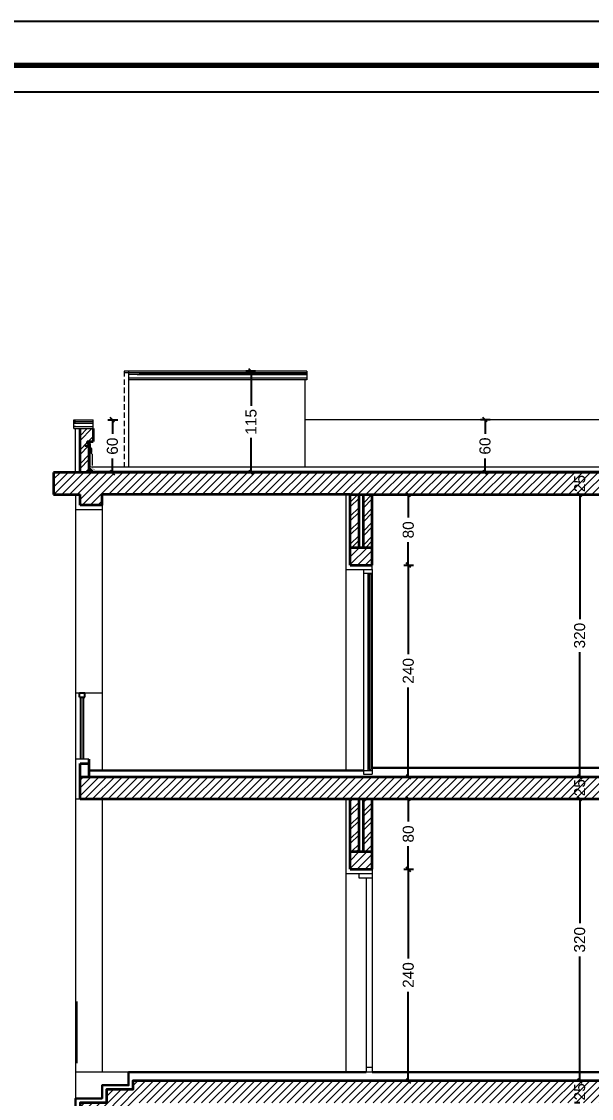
# Model space of a CAD drawing. Header units: inches. Extents: x -580639 to 179052, y 0 to 152898.
# Drawn here: x -15642 to -9180, y 139573 to 151788 of the extents above; entities that cross this region are included whole.
import ezdxf

# ---------------------------------------------------------------- set-up
doc = ezdxf.new("R2010")
doc.units = ezdxf.units.IN
doc.header["$LTSCALE"] = 500
doc.header["$MEASUREMENT"] = 0
doc.linetypes.add('HIDDEN', pattern=[0.375, 0.25, -0.125])
doc.linetypes.add('HIDDEN2', pattern=[0.1875, 0.125, -0.0625])
for name, color, linetype, lineweight in [('0.00', 254, 'Continuous', 0), ('0.05', 251, 'Continuous', 5), ('0.09', 143, 'Continuous', 9), ('0.3', 10, 'Continuous', 30), ('A-0.15', 50, 'Continuous', 15), ('A-0.25', 42, 'Continuous', 25), ('A-flor-sthn', 251, 'HIDDEN2', 9), ('A-htch', 252, 'Continuous', 20), ('A-wall', 52, 'Continuous', 35), ('DIM', 8, 'Continuous', 18), ('fini', 11, 'Continuous', 13), ('WALL', 7, 'Continuous', 40), ('WIN', 3, 'Continuous', 18)]:
    doc.layers.add(name, color=color, linetype=linetype, lineweight=lineweight)
doc.styles.add('50', font='arial.ttf', dxfattribs={"height": 125})
doc.dimstyles.new('DIM', dxfattribs={"dimscale": 50, "dimtxt": 125, "dimasz": 1, "dimexe": 1.2, "dimexo": 1, "dimgap": 1, "dimtad": 0, "dimtoh": 1, "dimdec": 0, "dimlfac": 0.1, "dimrnd": 1, "dimdsep": 46, "dimtxsty": '50', "dimblk": 'OBLIQUE', "dimcen": 0.09, "dimclrt": 8, "dimadec": 0, "dimazin": 0, "dimtfac": 1, "dimtdec": 0, "dimtix": 1, "dimtofl": 0, "dimtmove": 2, "dimatfit": 2, "dimfxl": 1, "dimfxlon": 1, "dimtzin": 0, "dimarcsym": 0})
pattern_1 = [(45, (-15630.96, 315242.996), (-44.194174, 44.194174), [])]

# ---------------------------------------------------------------- blocks, each defined once
blk = doc.blocks.new('*D1583')
at = {"layer": 'Defpoints', "color": 0, "transparency": 16777216}
for p in [(-9314, 139773), (-9314, 139773), (-9314, 139523)]:
    blk.add_point(p, dxfattribs=at)
at = {"layer": 'DIM', "color": 0, "lineweight": -2, "transparency": 16777216}
for p, q in [((-9314, 139773), (-9374, 139773)), ((-9314, 139523), (-9374, 139523))]:
    blk.add_line(p, q, dxfattribs=at)
at = {"layer": 'DIM', "color": 8, "transparency": 16777216, "insert": (-9314, 139648), "char_height": 125, "attachment_point": 5, "rotation": 90, "style": '50'}
blk.add_mtext('25', dxfattribs=at)
blk = doc.blocks.new('_Oblique')
at = {"color": 0, "linetype": 'ByBlock', "lineweight": -2}
blk.add_line((-0.5, -0.5), (0.5, 0.5), dxfattribs=at)
blk = doc.blocks.new('*D1584')
at = {"layer": 'Defpoints', "color": 0, "transparency": 16777216}
for p in [(-9314, 142973), (-9314, 142973), (-9314, 139773)]:
    blk.add_point(p, dxfattribs=at)
at = {"layer": 'DIM', "color": 0, "lineweight": -2, "transparency": 16777216}
for p, q in [((-9314, 142973), (-9374, 142973)), ((-9314, 142973), (-9314, 141561)), ((-9314, 139773), (-9314, 141185)), ((-9314, 139773), (-9374, 139773))]:
    blk.add_line(p, q, dxfattribs=at)
at = {"layer": 'DIM', "color": 0, "lineweight": -2, "transparency": 16777216, "xscale": 50, "yscale": 50, "zscale": 50}
for p, rotation in [((-9314, 142973), 90), ((-9314, 139773), 270)]:
    blk.add_blockref('_Oblique', p, dxfattribs=dict(at, rotation=rotation))
at = {"layer": 'DIM', "color": 8, "transparency": 16777216, "insert": (-9314, 141373), "char_height": 125, "attachment_point": 5, "rotation": 90, "style": '50'}
blk.add_mtext('320', dxfattribs=at)
blk = doc.blocks.new('*D1587')
at = {"layer": 'Defpoints', "color": 0, "transparency": 16777216}
for p in [(-9962, 143223), (-9314, 143223), (-9314, 142973)]:
    blk.add_point(p, dxfattribs=at)
at = {"layer": 'DIM', "color": 0, "lineweight": -2, "transparency": 16777216}
for p, q in [((-9364, 143223), (-9254, 143223)), ((-9314, 142973), (-9254, 142973))]:
    blk.add_line(p, q, dxfattribs=at)
at = {"layer": 'DIM', "color": 8, "transparency": 16777216, "insert": (-9314, 143098), "char_height": 125, "attachment_point": 5, "rotation": 90, "style": '50'}
blk.add_mtext('25', dxfattribs=at)
blk = doc.blocks.new('*D1585')
at = {"layer": 'Defpoints', "color": 0, "transparency": 16777216}
for p in [(-9314, 146423), (-9314, 143223), (-9314, 143223)]:
    blk.add_point(p, dxfattribs=at)
at = {"layer": 'DIM', "color": 0, "lineweight": -2, "transparency": 16777216}
for p, q in [((-9314, 146423), (-9254, 146423)), ((-9314, 146423), (-9314, 145011)), ((-9314, 143223), (-9314, 144635)), ((-9314, 143223), (-9374, 143223))]:
    blk.add_line(p, q, dxfattribs=at)
at = {"layer": 'DIM', "color": 0, "lineweight": -2, "transparency": 16777216, "xscale": 50, "yscale": 50, "zscale": 50}
for p, rotation in [((-9314, 146423), 90), ((-9314, 143223), 270)]:
    blk.add_blockref('_Oblique', p, dxfattribs=dict(at, rotation=rotation))
at = {"layer": 'DIM', "color": 8, "transparency": 16777216, "insert": (-9314, 144823), "char_height": 125, "attachment_point": 5, "rotation": 90, "style": '50'}
blk.add_mtext('320', dxfattribs=at)
blk = doc.blocks.new('*D1588')
at = {"layer": 'Defpoints', "color": 0, "transparency": 16777216}
for p in [(-9947, 146673), (-9314, 146673), (-9314, 146423)]:
    blk.add_point(p, dxfattribs=at)
at = {"layer": 'DIM', "color": 0, "lineweight": -2, "transparency": 16777216}
for p, q in [((-9364, 146673), (-9254, 146673)), ((-9314, 146423), (-9374, 146423))]:
    blk.add_line(p, q, dxfattribs=at)
at = {"layer": 'DIM', "color": 8, "transparency": 16777216, "insert": (-9314, 146548), "char_height": 125, "attachment_point": 5, "rotation": 90, "style": '50'}
blk.add_mtext('25', dxfattribs=at)
blk = doc.blocks.new('*D1592')
at = {"layer": 'Defpoints', "color": 0, "transparency": 16777216}
for p in [(-11662, 145623), (-11257, 145623), (-11662, 143223)]:
    blk.add_point(p, dxfattribs=at)
at = {"layer": 'DIM', "color": 0, "lineweight": -2, "transparency": 16777216}
for p, q in [((-11307, 145623), (-11197, 145623)), ((-11257, 145623), (-11257, 144612)), ((-11257, 143223), (-11257, 144234)), ((-11307, 143223), (-11197, 143223))]:
    blk.add_line(p, q, dxfattribs=at)
at = {"layer": 'DIM', "color": 0, "lineweight": -2, "transparency": 16777216, "xscale": 50, "yscale": 50, "zscale": 50}
for p, rotation in [((-11257, 145623), 90), ((-11257, 143223), 270)]:
    blk.add_blockref('_Oblique', p, dxfattribs=dict(at, rotation=rotation))
at = {"layer": 'DIM', "color": 8, "transparency": 16777216, "insert": (-11257, 144423), "char_height": 125, "attachment_point": 5, "rotation": 90, "style": '50'}
blk.add_mtext('240', dxfattribs=at)
blk = doc.blocks.new('*D1593')
at = {"layer": 'Defpoints', "color": 0, "transparency": 16777216}
for p in [(-11666, 146423), (-11257, 146423), (-11666, 145623)]:
    blk.add_point(p, dxfattribs=at)
at = {"layer": 'DIM', "color": 0, "lineweight": -2, "transparency": 16777216}
for p, q in [((-11307, 146423), (-11197, 146423)), ((-11257, 146423), (-11257, 146163)), ((-11257, 145623), (-11257, 145884)), ((-11307, 145623), (-11197, 145623))]:
    blk.add_line(p, q, dxfattribs=at)
at = {"layer": 'DIM', "color": 0, "lineweight": -2, "transparency": 16777216, "xscale": 50, "yscale": 50, "zscale": 50}
for p, rotation in [((-11257, 146423), 90), ((-11257, 145623), 270)]:
    blk.add_blockref('_Oblique', p, dxfattribs=dict(at, rotation=rotation))
at = {"layer": 'DIM', "color": 8, "transparency": 16777216, "insert": (-11257, 146023), "char_height": 125, "attachment_point": 5, "rotation": 90, "style": '50'}
blk.add_mtext('80', dxfattribs=at)
blk = doc.blocks.new('*D1594')
at = {"layer": 'Defpoints', "color": 0, "transparency": 16777216}
for p in [(-11666, 142973), (-11666, 142173), (-11257, 142173)]:
    blk.add_point(p, dxfattribs=at)
at = {"layer": 'DIM', "color": 0, "lineweight": -2, "transparency": 16777216}
for p, q in [((-11307, 142973), (-11197, 142973)), ((-11257, 142973), (-11257, 142713)), ((-11257, 142173), (-11257, 142434)), ((-11307, 142173), (-11197, 142173))]:
    blk.add_line(p, q, dxfattribs=at)
at = {"layer": 'DIM', "color": 0, "lineweight": -2, "transparency": 16777216, "xscale": 50, "yscale": 50, "zscale": 50}
for p, rotation in [((-11257, 142973), 90), ((-11257, 142173), 270)]:
    blk.add_blockref('_Oblique', p, dxfattribs=dict(at, rotation=rotation))
at = {"layer": 'DIM', "color": 8, "transparency": 16777216, "insert": (-11257, 142573), "char_height": 125, "attachment_point": 5, "rotation": 90, "style": '50'}
blk.add_mtext('80', dxfattribs=at)
blk = doc.blocks.new('*D1595')
at = {"layer": 'Defpoints', "color": 0, "transparency": 16777216}
for p in [(-11666, 142173), (-11666, 139773), (-11257, 139773)]:
    blk.add_point(p, dxfattribs=at)
at = {"layer": 'DIM', "color": 0, "lineweight": -2, "transparency": 16777216}
for p, q in [((-11307, 142173), (-11197, 142173)), ((-11257, 142173), (-11257, 141162)), ((-11257, 139773), (-11257, 140784)), ((-11307, 139773), (-11197, 139773))]:
    blk.add_line(p, q, dxfattribs=at)
at = {"layer": 'DIM', "color": 0, "lineweight": -2, "transparency": 16777216, "xscale": 50, "yscale": 50, "zscale": 50}
for p, rotation in [((-11257, 142173), 90), ((-11257, 139773), 270)]:
    blk.add_blockref('_Oblique', p, dxfattribs=dict(at, rotation=rotation))
at = {"layer": 'DIM', "color": 8, "transparency": 16777216, "insert": (-11257, 140973), "char_height": 125, "attachment_point": 5, "rotation": 90, "style": '50'}
blk.add_mtext('240', dxfattribs=at)
blk = doc.blocks.new('*D1596')
at = {"layer": 'Defpoints', "color": 0, "transparency": 16777216}
for p in [(-13040, 147823), (-12429, 147823), (-12429, 146673)]:
    blk.add_point(p, dxfattribs=at)
at = {"layer": 'DIM', "color": 0, "lineweight": -2, "transparency": 16777216}
for p, q in [((-12990, 147823), (-13100, 147823)), ((-13040, 147823), (-13040, 147431)), ((-13040, 146673), (-13040, 147066)), ((-12990, 146673), (-13100, 146673))]:
    blk.add_line(p, q, dxfattribs=at)
at = {"layer": 'DIM', "color": 0, "lineweight": -2, "transparency": 16777216, "xscale": 50, "yscale": 50, "zscale": 50}
for p, rotation in [((-13040, 147823), 90), ((-13040, 146673), 270)]:
    blk.add_blockref('_Oblique', p, dxfattribs=dict(at, rotation=rotation))
at = {"layer": 'DIM', "color": 8, "transparency": 16777216, "insert": (-13040, 147248), "char_height": 125, "attachment_point": 5, "rotation": 90, "style": '50'}
blk.add_mtext('115', dxfattribs=at)
blk = doc.blocks.new('*D1597')
at = {"layer": 'Defpoints', "color": 0, "transparency": 16777216}
for p in [(-10745, 147273), (-10387, 147273), (-10745, 146673)]:
    blk.add_point(p, dxfattribs=at)
at = {"layer": 'DIM', "color": 0, "lineweight": -2, "transparency": 16777216}
for p, q in [((-10437, 147273), (-10327, 147273)), ((-10387, 147273), (-10387, 147113)), ((-10387, 146673), (-10387, 146834)), ((-10437, 146673), (-10327, 146673))]:
    blk.add_line(p, q, dxfattribs=at)
at = {"layer": 'DIM', "color": 0, "lineweight": -2, "transparency": 16777216, "xscale": 50, "yscale": 50, "zscale": 50}
for p, rotation in [((-10387, 147273), 90), ((-10387, 146673), 270)]:
    blk.add_blockref('_Oblique', p, dxfattribs=dict(at, rotation=rotation))
at = {"layer": 'DIM', "color": 8, "transparency": 16777216, "insert": (-10387, 146973), "char_height": 125, "attachment_point": 5, "rotation": 90, "style": '50'}
blk.add_mtext('60', dxfattribs=at)
blk = doc.blocks.new('*D1598')
at = {"layer": 'Defpoints', "color": 0, "transparency": 16777216}
for p in [(-14829, 147271), (-14829, 146673), (-14612, 146673)]:
    blk.add_point(p, dxfattribs=at)
at = {"layer": 'DIM', "color": 0, "lineweight": -2, "transparency": 16777216}
for p, q in [((-14662, 147271), (-14552, 147271)), ((-14612, 147271), (-14612, 147112)), ((-14612, 146673), (-14612, 146833)), ((-14662, 146673), (-14552, 146673))]:
    blk.add_line(p, q, dxfattribs=at)
at = {"layer": 'DIM', "color": 0, "lineweight": -2, "transparency": 16777216, "xscale": 50, "yscale": 50, "zscale": 50}
for p, rotation in [((-14612, 147271), 90), ((-14612, 146673), 270)]:
    blk.add_blockref('_Oblique', p, dxfattribs=dict(at, rotation=rotation))
at = {"layer": 'DIM', "color": 8, "transparency": 16777216, "insert": (-14612, 146972), "char_height": 125, "attachment_point": 5, "rotation": 90, "style": '50'}
blk.add_mtext('60', dxfattribs=at)

msp = doc.modelspace()

# ---------------------------------------------------------------- hatches: boundary and pattern name
at = {"layer": 'A-flor-sthn', "ltscale": 1000}
h = msp.add_hatch(dxfattribs=at)
h.set_pattern_fill('ANSI31', color=8, scale=40, angle=90, style=0)
h.set_pattern_definition([(135, (-15630.962, 315242.9955), (-3.5355339, -3.5355339), [])])
h.paths.add_polyline_path([(-14869.133, 146673.244), (-14869.133, 146713.244), (-14829.133, 146673.244)])
at = {"layer": 'A-htch'}
h = msp.add_hatch(dxfattribs=at)
h.set_pattern_fill('ANSI32', color=256, scale=300)
h.set_pattern_definition([(45, (-15630.96, 315243), (-79.54951, 79.54951), []), (45, (-15577.93, 315243), (-79.54951, 79.54951), [])])
h.paths.add_polyline_path([(-11815.533, 146423.244), (-11915.533, 146423.244), (-11915.533, 145823.244), (-11815.533, 145823.244)])
h.paths.add_polyline_path([(-11665.533, 146423.244), (-11765.533, 146423.244), (-11765.533, 145823.244), (-11665.533, 145823.244)])
h.paths.add_polyline_path([(-11815.533, 142973.244), (-11915.533, 142973.244), (-11915.533, 142373.244), (-11815.533, 142373.244)])
h.paths.add_polyline_path([(-11665.533, 142973.244), (-11765.533, 142973.244), (-11765.533, 142373.244), (-11665.533, 142373.244)])
h.paths.add_polyline_path([(-1781.133, 142073.244), (-1881.133, 142073.244), (-1881.133, 139423.244), (-1781.133, 139423.244), (-1781.133, 139523.244)])
h.paths.add_polyline_path([(-1931.133, 142073.244), (-2031.133, 142073.244), (-2031.133, 139423.244), (-1931.133, 139423.244)])
h.paths.add_polyline_path([(-1931.133, 146773.244), (-2031.133, 146773.244), (-2031.133, 144923.244), (-1931.133, 144923.244)])
h.paths.add_polyline_path([(-1781.133, 146773.244), (-1881.133, 146773.244), (-1881.133, 144923.244), (-1781.133, 144923.244)])
h.paths.add_polyline_path([(-1931.133, 148873.244), (-2031.133, 148873.244), (-2031.133, 148273.244), (-1931.133, 148273.244)])
h.paths.add_polyline_path([(-1781.133, 148873.244), (-1881.133, 148873.244), (-1881.133, 148273.244), (-1781.133, 148273.244)])
h.paths.add_polyline_path([(-14829.133, 147173.244), (-14979.133, 147173.244), (-14979.133, 146673.244), (-14879.133, 146673.244), (-14879.133, 146970.442), (-14909.115, 146970.913), (-14879.133, 146971.462), (-14879.133, 146974.83), (-14909.115, 146975.378), (-14879.133, 146975.85), (-14879.133, 146993.628), (-14899.133, 147013.628), (-14899.133, 147023.628), (-14829.133, 147023.628)])
h.paths.add_polyline_path([(-1781.133, 149225.29), (-1881.133, 149225.29), (-1881.133, 149123.244), (-1781.133, 149123.244)])
h.paths.add_polyline_path([(-8661.133, 149323.244), (-8761.133, 149323.244), (-8761.133, 149123.244), (-8661.133, 149123.244)])
h = msp.add_hatch(dxfattribs=at)
h.set_pattern_fill('ANSI31', color=256, scale=500)
h.set_pattern_definition(pattern_1)
h.paths.add_polyline_path([(-1781.133, 149123.244), (-8761.133, 149123.244), (-8761.133, 148873.244), (-8701.133, 148873.244), (-1781.133, 148873.244)])
h.paths.add_polyline_path([(-7131.133, 146723.244), (-7431.133, 146723.244), (-7431.133, 146673.244), (-11915.533, 146673.244), (-14979.133, 146673.244), (-15279.133, 146673.244), (-15279.133, 146423.244), (-14979.133, 146423.244), (-14979.133, 146303.244), (-14729.133, 146303.244), (-14729.133, 146423.244), (-11915.533, 146423.244), (-7166.543, 146423.244), (-4045.238, 144862.591, -0.16227766), (-4066.838, 144927.391, -1), (-3850.838, 144927.391, -0.414213562), (-3958.838, 144819.391), (-3766.543, 144723.244), (-2031.133, 144723.244), (-2031.133, 144573.244), (-1781.133, 144573.244), (-1781.133, 144923.244), (-3831.133, 144923.244), (-3831.133, 145073.244), (-4131.133, 145073.244), (-4131.133, 145223.244), (-4431.133, 145223.244), (-4431.133, 145373.244), (-4731.133, 145373.244), (-4731.133, 145523.244), (-5031.133, 145523.244), (-5031.133, 145673.244), (-5331.133, 145673.244), (-5331.133, 145823.244), (-5631.133, 145823.244), (-5631.133, 145973.244), (-5931.133, 145973.244), (-5931.133, 146123.244), (-6231.133, 146123.244), (-6231.133, 146273.244), (-6531.133, 146273.244), (-6531.133, 146423.244), (-6831.133, 146423.244), (-6831.133, 146573.244), (-7131.133, 146573.244)])
h.paths.add_polyline_path([(-6831.133, 143123.244), (-7131.133, 143123.244), (-7131.133, 143223.244), (-7131.133, 143273.244), (-7431.133, 143273.244), (-7431.133, 143223.244), (-14979.133, 143223.244), (-14979.133, 142973.244), (-7166.543, 142973.244), (-4042.054, 141410.999, -0.16227766), (-4063.654, 141475.799, -1), (-3847.654, 141475.799), (-3831.133, 141623.244), (-4131.133, 141623.244), (-4131.133, 141773.244), (-4431.133, 141773.244), (-4431.133, 141923.244), (-4731.133, 141923.244), (-4731.133, 142073.244), (-5031.133, 142073.244), (-5031.133, 142223.244), (-5331.133, 142223.244), (-5331.133, 142373.244), (-5631.133, 142373.244), (-5631.133, 142523.244), (-5931.133, 142523.244), (-5931.133, 142673.244), (-6231.133, 142673.244), (-6231.133, 142823.244), (-6531.133, 142823.244), (-6531.133, 142973.244), (-6831.133, 142973.244)])
h.paths.add_polyline_path([(-6831.133, 139673.244), (-7131.133, 139673.244), (-7131.133, 139773.244), (-7131.133, 139823.244), (-7431.133, 139823.244), (-7431.133, 139773.244), (-14379.133, 139773.244), (-14379.133, 139673.244), (-14679.133, 139673.244), (-14679.133, 139523.244), (-14979.133, 139523.244), (-14979.133, 139330.538), (-14729.133, 139330.538), (-14343.723, 139523.244), (-7166.543, 139523.244), (-4052.943, 137966.444, -0.16227766), (-4074.543, 138031.244, -1), (-3858.543, 138031.244), (-3831.133, 138173.244), (-4131.133, 138173.244), (-4131.133, 138323.244), (-4431.133, 138323.244), (-4431.133, 138473.244), (-4731.133, 138473.244), (-4731.133, 138623.244), (-5031.133, 138623.244), (-5031.133, 138773.244), (-5331.133, 138773.244), (-5331.133, 138923.244), (-5631.133, 138923.244), (-5631.133, 139073.244), (-5931.133, 139073.244), (-5931.133, 139223.244), (-6231.133, 139223.244), (-6231.133, 139373.244), (-6531.133, 139373.244), (-6531.133, 139523.244), (-6831.133, 139523.244)])
h.paths.add_polyline_path([(-2031.133, 138023.244), (-3831.133, 138023.244), (-3831.133, 138173.244), (-3858.543, 138031.244, -0.414213562), (-3966.543, 137923.244), (-3766.543, 137823.244), (-2031.133, 137823.244)])
h.paths.add_polyline_path([(-1781.133, 136323.244), (-14979.133, 136323.244), (-14979.133, 136173.244), (-1781.133, 136173.244)])
h = msp.add_hatch(dxfattribs=at)
h.set_pattern_fill('ANSI31', color=256, scale=500)
h.set_pattern_definition(pattern_1)
h.paths.add_polyline_path([(-11665.533, 142373.244), (-11915.533, 142373.244), (-11915.533, 142173.244), (-11665.533, 142173.244)])
h.paths.add_polyline_path([(-11665.533, 145823.244), (-11915.533, 145823.244), (-11915.533, 145623.244), (-11665.533, 145623.244)])
h.paths.add_polyline_path([(-1781.133, 148273.244), (-2031.133, 148273.244), (-2031.133, 148123.244), (-1781.133, 148123.244)])
h.paths.add_polyline_path([(-1781.133, 146923.244), (-2031.133, 146923.244), (-2031.133, 146773.244), (-1781.133, 146773.244)])
h.paths.add_polyline_path([(-1781.133, 142173.244), (-2031.133, 142173.244), (-2031.133, 142073.244), (-1781.133, 142073.244)])
h.paths.add_polyline_path([(-2031.133, 141473.244), (-3831.133, 141473.244), (-3847.654, 141475.799, -0.414213562), (-3955.654, 141367.799), (-3766.543, 141273.244), (-2031.133, 141273.244)])

# ---------------------------------------------------------------- linework, layer by layer
msp.add_lwpolyline([(-30636.754, 113030.352), (24363.463, 113030.352), (24363.463, 151788.469), (-30636.754, 151788.469)], close=True)
at = {"layer": '0.00'}
for p, q in [((-12409.133, 147823.244), (-14479.133, 147823.244)), ((-12409.133, 147823.244), (-14309.598, 147823.244)), ((-12409.133, 147823.244), (-12409.133, 147725.29)), ((-12409.133, 147803.244), (-14479.133, 147803.244)), ((-12409.133, 147783.244), (-14429.133, 147783.244)), ((-14429.133, 147745.29), (-12409.133, 147745.29)), ((-12409.133, 147725.29), (-14429.133, 147725.29)), ((-14389.133, 147745.29), (-12409.133, 147745.29)), ((-14329.598, 147783.244), (-12409.133, 147783.244)), ((-14329.598, 147783.244), (-12409.133, 147783.244)), ((-12409.133, 147783.244), (-14329.598, 147783.244)), ((-14309.598, 147803.244), (-12409.133, 147803.244)), ((-14309.598, 147803.244), (-12409.133, 147803.244)), ((-12409.133, 147803.244), (-14309.598, 147803.244)), ((-12429.133, 147725.29), (-12429.133, 146733.244)), ((-12429.133, 147273.244), (-8761.133, 147273.244))]:
    msp.add_line(p, q, dxfattribs=at)
at = {"layer": '0.05'}
msp.add_line((-15015.4, 140673.244), (-15015.4, 139973.244), dxfattribs=at)
at = {"layer": '0.09'}
msp.add_line((-14429.133, 147823.244), (-14429.133, 146733.244), dxfattribs=at)
at = {"layer": '0.3'}
for p, q in [((-11765.533, 143293.244), (-14879.133, 143293.244)), ((-7081.133, 143323.244), (-11665.533, 143323.244)), ((-14429.133, 139873.244), (-11735.533, 139873.244)), ((-11665.533, 139873.244), (-7401.133, 139873.244)), ((-14729.133, 139573.244), (-14729.133, 139723.244))]:
    msp.add_line(p, q, dxfattribs=at)
msp.add_lwpolyline([(-14429.133, 139873.244), (-14429.133, 139723.244), (-14729.133, 139723.244), (-14729.133, 139573.244), (-15029.133, 139573.244), (-15029.133, 139423.244)], dxfattribs=at)
at = {"layer": 'A-0.15'}
for p, q in [((-15029.133, 146253.244), (-15029.133, 143423.244)), ((-14729.133, 146303.244), (-14729.133, 143293.244)), ((-11965.533, 145573.244), (-11965.533, 143293.244)), ((-15029.133, 144173.244), (-14729.133, 144173.244)), ((-15029.133, 142973.244), (-15029.133, 139873.244)), ((-14729.133, 142973.244), (-14729.133, 139873.244)), ((-11965.533, 142123.244), (-11965.533, 139873.244)), ((-14429.133, 139873.244), (-15029.133, 139873.244)), ((-15029.133, 139873.244), (-15029.133, 139573.244))]:
    msp.add_line(p, q, dxfattribs=at)
at = {"layer": 'A-0.25'}
for p, q in [((-14984.133, 144173.244), (-14924.133, 144173.244)), ((-14984.133, 144123.244), (-14984.133, 144173.244)), ((-14924.133, 144123.244), (-14924.133, 144173.244)), ((-14984.133, 144123.244), (-14924.133, 144123.244)), ((-14969.133, 143423.244), (-14969.133, 144123.244)), ((-14939.133, 143423.244), (-14939.133, 144123.244))]:
    msp.add_line(p, q, dxfattribs=at)
at = {"layer": 'A-0.25', "lineweight": 25}
msp.add_lwpolyline([(17263.463, 113830.352), (17263.463, 150988.469), (-29836.754, 150988.469), (-29836.754, 113830.352), (17263.463, 113830.352)], dxfattribs=at)
at = {"layer": 'A-flor-sthn'}
msp.add_line((-14479.133, 147823.244), (-14479.133, 146733.244), dxfattribs=at)
at = {"layer": 'A-flor-sthn', "color": 8, "ltscale": 1000}
for p, q in [((-14869.133, 146978.896), (-14925.649, 146978.896)), ((-14869.133, 146967.396), (-14925.649, 146967.396)), ((-14869.088, 146976.896), (-14923.649, 146976.896)), ((-14869.088, 146969.396), (-14923.649, 146969.396)), ((-14869.146, 146976.007), (-14909.115, 146975.378)), ((-14909.115, 146975.378), (-14869.088, 146974.646)), ((-14909.115, 146970.913), (-14869.088, 146971.646)), ((-14869.146, 146970.284), (-14909.115, 146970.913)), ((-14895.597, 147017.164), (-14892.062, 147020.699)), ((-14869.133, 146990.699), (-14895.597, 147017.164)), ((-14864.133, 146992.77), (-14892.062, 147020.699)), ((-14869.133, 146990.699), (-14869.133, 146727.77)), ((-14863.944, 146974.646), (-14869.088, 146974.646)), ((-14863.944, 146971.646), (-14869.088, 146971.646)), ((-14852.133, 146938.461), (-14867.668, 146953.996)), ((-14864.133, 146992.77), (-14864.133, 146959.603)), ((-14863.944, 146969.396), (-14863.944, 146976.896)), ((-14847.133, 146940.532), (-14862.668, 146956.068)), ((-14860.737, 146972.396), (-14860.737, 146973.896)), ((-14860.737, 146973.896), (-14859.518, 146973.896)), ((-14860.737, 146972.396), (-14859.518, 146972.396)), ((-14852.133, 146893.867), (-14852.133, 146938.461)), ((-14847.133, 146898.875), (-14852.133, 146898.875)), ((-14842.133, 146881.95), (-14852.133, 146893.867)), ((-14847.133, 146898.875), (-14847.133, 146940.532)), ((-14842.133, 146881.95), (-14842.133, 146753.244)), ((-14879.133, 146737.386), (-14814.991, 146673.244)), ((-14869.133, 146713.244), (-14829.133, 146673.244)), ((-14869.133, 146713.244), (-14869.133, 146673.244)), ((-12279.133, 146733.244), (-14849.522, 146733.244)), ((-8757.133, 146733.244), (-14849.522, 146733.244))]:
    msp.add_line(p, q, dxfattribs=at)
for centre, radius, start, end in [((-14864.133, 146957.532), 5, 180, 225), ((-14843.275, 147004.96), 23.741, 158.5854896, 208.5307535), ((-14859.133, 146959.603), 5, 180, 225), ((-14863.256, 146973.146), 3.812, 11.3452954, 100.3888578), ((-14863.256, 146973.146), 3.812, 259.6111422, 348.6547046)]:
    msp.add_arc(centre, radius, start, end, dxfattribs=at)
at = {"layer": 'A-wall'}
for p, q in [((-14979.133, 146673.244), (-14979.133, 147173.244)), ((-14829.133, 147173.244), (-14829.133, 147023.628)), ((-14899.133, 147023.628), (-14829.133, 147023.628)), ((-14899.133, 147023.628), (-14899.133, 147013.628)), ((-14879.133, 146993.628), (-14899.133, 147013.628)), ((-14879.133, 146993.628), (-14879.133, 146673.244)), ((-14979.133, 146673.244), (-15279.133, 146673.244)), ((-15279.133, 146673.244), (-15279.133, 146423.244)), ((-11915.533, 146673.244), (-14979.133, 146673.244)), ((-15279.133, 146423.244), (-14979.133, 146423.244)), ((-14979.133, 146303.244), (-14979.133, 146423.244)), ((-14729.133, 146303.244), (-14729.133, 146423.244)), ((-11915.533, 146423.244), (-14729.133, 146423.244)), ((-11915.533, 145623.244), (-11915.533, 146423.244)), ((-11815.533, 145823.244), (-11815.533, 146423.244)), ((-11765.533, 145823.244), (-11765.533, 146423.244)), ((-11665.533, 145623.244), (-11665.533, 146423.244)), ((-14729.133, 146303.244), (-14979.133, 146303.244)), ((-11915.533, 145823.244), (-11665.533, 145823.244)), ((-11915.533, 145623.244), (-11665.533, 145623.244)), ((-14879.133, 143423.244), (-14879.133, 143323.244)), ((-14979.133, 143223.244), (-14979.133, 143373.244)), ((-14979.133, 143223.244), (-14979.133, 143373.244)), ((-14979.133, 143373.244), (-14879.133, 143373.244)), ((-14879.133, 143373.244), (-14879.133, 143223.244)), ((-14979.133, 143223.244), (-7431.133, 143223.244)), ((-14979.133, 142973.244), (-14979.133, 143223.244)), ((-14979.133, 142973.244), (-7166.543, 142973.244)), ((-11915.533, 142173.244), (-11915.533, 142973.244)), ((-11815.533, 142373.244), (-11815.533, 142973.244)), ((-11765.533, 142373.244), (-11765.533, 142973.244)), ((-11665.533, 142173.244), (-11665.533, 142973.244)), ((-11915.533, 142373.244), (-11665.533, 142373.244)), ((-11915.533, 142173.244), (-11665.533, 142173.244))]:
    msp.add_line(p, q, dxfattribs=at)
at = {"layer": 'A-wall', "color": 1, "lineweight": 70}
msp.add_lwpolyline([(-30136.754, 113530.352), (23863.463, 113530.352), (23863.463, 151288.469), (-30136.754, 151288.469)], close=True, dxfattribs=at)
at = {"layer": 'A-wall'}
for points in [[(-7431.133, 146673.244), (-11915.533, 146673.244)], [(-11915.533, 146423.244), (-7166.543, 146423.244), (-3766.543, 144723.244), (-2031.133, 144723.244)], [(-7431.133, 139773.244), (-14379.133, 139773.244), (-14379.133, 139673.244), (-14679.133, 139673.244), (-14679.133, 139523.244), (-14979.133, 139523.244), (-14979.133, 139330.538)]]:
    msp.add_lwpolyline(points, dxfattribs=at)
at = {"layer": 'fini'}
for p, q in [((-15049.133, 147271.197), (-14829.133, 147271.197)), ((-15049.133, 147173.244), (-15049.133, 147271.197)), ((-15029.133, 147251.197), (-15049.133, 147251.197)), ((-15029.133, 147251.197), (-15049.133, 147251.197)), ((-15049.133, 147251.197), (-15029.133, 147251.197)), ((-15049.133, 147251.197), (-14829.133, 147251.197)), ((-15029.133, 147231.197), (-15049.133, 147231.197)), ((-15029.133, 147231.197), (-15049.133, 147231.197)), ((-15049.133, 147231.197), (-15029.133, 147231.197)), ((-15049.133, 147231.197), (-14829.133, 147231.197)), ((-14829.133, 147173.244), (-14829.133, 147271.197)), ((-15049.233, 147193.244), (-14829.133, 147193.244)), ((-15029.133, 147193.244), (-15049.133, 147193.244)), ((-15049.133, 147193.244), (-15029.133, 147193.244)), ((-15049.133, 147173.244), (-14829.133, 147173.244)), ((-11665.533, 145573.244), (-11665.533, 145623.244)), ((-11665.533, 142173.244), (-11665.533, 142123.244))]:
    msp.add_line(p, q, dxfattribs=at)
for points in [[(-15029.133, 146673.244), (-15029.133, 147173.244)], [(-14979.133, 146423.244), (-15029.133, 146423.244), (-15029.133, 146303.244), (-15029.133, 146253.244), (-14729.133, 146253.244)], [(-11915.533, 146423.244), (-11965.533, 146423.244), (-11965.533, 145623.244), (-11965.533, 145573.244), (-11665.533, 145573.244)], [(-14879.133, 143423.244), (-14879.133, 143423.244), (-15029.133, 143423.244), (-15029.133, 142973.244), (-14979.133, 142973.244)], [(-11915.533, 142973.244), (-11965.533, 142973.244), (-11965.533, 142173.244), (-11965.533, 142123.244), (-11665.533, 142123.244)]]:
    msp.add_lwpolyline(points, dxfattribs=at)
at = {"layer": 'WALL', "linetype": 'HIDDEN', "ltscale": 0.1, "const_width": 4}
msp.add_lwpolyline([(-14869.133, 146904.448), (-14861.46, 146873.501), (-14861.46, 146744.219), (-14807.243, 146694.376), (-8761.133, 146695.006)], dxfattribs=at)
at = {"layer": 'WIN'}
for p, q in [((-11765.533, 145573.244), (-11765.533, 143253.244)), ((-11765.533, 145533.244), (-11665.533, 145533.244)), ((-11715.533, 145533.244), (-11715.533, 143293.244)), ((-11715.533, 145493.244), (-11700.533, 145493.244)), ((-11700.533, 145523.244), (-11700.533, 143303.244)), ((-11700.533, 145523.244), (-11680.533, 145523.244)), ((-11680.533, 145523.244), (-11680.533, 143303.244)), ((-11680.533, 145493.244), (-11665.533, 145493.244)), ((-11665.533, 145573.244), (-11665.533, 143253.244)), ((-11765.533, 143293.244), (-11665.533, 143293.244)), ((-11715.533, 143333.244), (-11700.533, 143333.244)), ((-11700.533, 143303.244), (-11680.533, 143303.244)), ((-11680.533, 143333.244), (-11665.533, 143333.244)), ((-11765.533, 143253.244), (-11665.533, 143253.244)), ((-11815.533, 142073.244), (-11815.533, 142123.244)), ((-11665.533, 142073.244), (-11815.533, 142073.244)), ((-11735.533, 142073.244), (-11735.533, 139873.244)), ((-11665.533, 142123.244), (-11665.533, 142073.244)), ((-11665.533, 142073.244), (-11665.533, 139873.244)), ((-11665.533, 139923.244), (-11735.533, 139923.244)), ((-11665.533, 139873.244), (-11735.533, 139873.244))]:
    msp.add_line(p, q, dxfattribs=at)

# ---------------------------------------------------------------- dimensions: what is measured, and where the dimension line sits
at = {"layer": 'DIM'}
for base, p1, p2, picture, middle in [((-13039.792, 147823.244), (-12429.133, 146673.244), (-12429.133, 147823.244), '*D1596', (-13039.792, 147248.244)), ((-14612.259, 146673.244), (-14829.133, 147271.197), (-14829.133, 146673.244), '*D1598', (-14612.259, 146972.22)), ((-10386.942, 147273.244), (-10744.511, 146673.244), (-10744.511, 147273.244), '*D1597', (-10386.942, 146973.244)), ((-9313.771, 146673.244), (-9313.771, 146423.244), (-9947.248, 146673.244), '*D1588', (-9313.771, 146548.244)), ((-11257.304, 146423.244), (-11665.533, 145623.244), (-11665.533, 146423.244), '*D1593', (-11257.304, 146023.244)), ((-9313.771, 143223.244), (-9313.771, 146423.244), (-9313.771, 143223.244), '*D1585', (-9313.771, 144823.244)), ((-11257.304, 145623.244), (-11661.681, 143223.244), (-11661.681, 145623.244), '*D1592', (-11257.304, 144423.244)), ((-9313.771, 143223.244), (-9313.771, 142973.244), (-9961.981, 143223.244), '*D1587', (-9313.771, 143098.244)), ((-11257.304, 142173.244), (-11665.533, 142973.244), (-11665.533, 142173.244), '*D1594', (-11257.304, 142573.244)), ((-9313.771, 142973.244), (-9313.771, 139773.244), (-9313.771, 142973.244), '*D1584', (-9313.771, 141373.244)), ((-11257.304, 139773.244), (-11665.533, 142173.244), (-11665.533, 139773.244), '*D1595', (-11257.304, 140973.244)), ((-9313.771, 139773.244), (-9313.771, 139523.244), (-9313.771, 139773.244), '*D1583', (-9313.771, 139648.244))]:
    dim = msp.add_linear_dim(base=base, p1=p1, p2=p2, angle=90, dimstyle='DIM', dxfattribs=at)
    dim.commit()
    dim.dimension.update_dxf_attribs({"geometry": picture, "text_midpoint": middle})

doc.saveas('drawing.dxf')
